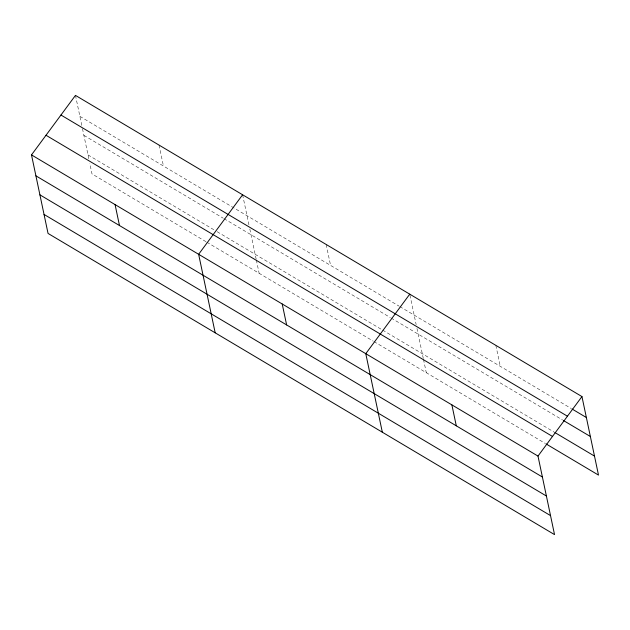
<?xml version="1.0" encoding="UTF-8"?>
<svg xmlns="http://www.w3.org/2000/svg" width="630" height="630" viewBox="0 0 630 630"><rect width="100%" height="100%" fill="white"/><g stroke="black" fill="none" stroke-linecap="round" stroke-linejoin="round"><path stroke-width="0.47" stroke-dasharray="3.15 2.36" d="M79.884 116.337L398.963 306.078M399.806 306.582L571.174 408.476M83.884 135.34L223.17 218.161M224.012 218.665L390.309 317.551M391.151 318.055L562.511 419.95M88.011 154.917L213.791 229.706M217.161 231.714L381.772 329.6M382.615 330.104L553.975 431.999M205.971 241.684L92.011 173.919L89.814 163.469M206.821 242.188L373.118 341.074M373.96 341.578L545.32 443.473M495.849 345.374L500.259 366.314M409.949 295.123L416.162 324.615M416.966 328.411L423.289 358.446M423.494 359.391L426.297 372.7M326.175 244.471L330.592 265.419M242.605 194.78L249.023 225.225M249.827 229.029L256.15 259.056M256.355 260.009L259.158 273.31M159.036 145.089L163.453 166.029M75.466 95.39L82.286 127.732M82.483 128.685L88.814 158.713"/><path stroke-width="0.94" d="M31.5 154.901L537.988 456.081L554.534 534.61L48.045 233.431L31.5 154.901L75.466 95.39L581.955 396.569L598.5 475.099L546.163 443.977M242.605 194.78L198.639 254.292L215.184 332.821M409.744 294.171L365.778 353.682L382.331 432.204M537.988 456.081L581.955 396.569M572.016 408.98L586.365 417.509M60.96 115.03L567.441 416.209M563.354 420.454L590.373 436.511M554.817 432.503L594.492 456.096M46.006 135.261L552.494 436.44M35.91 175.841L542.399 477.02M39.918 194.851L546.399 496.023M44.045 214.428L550.525 515.608M451.883 404.877L456.293 425.825M282.209 303.983L286.626 324.93M115.07 204.6L119.48 225.54"/></g></svg>
